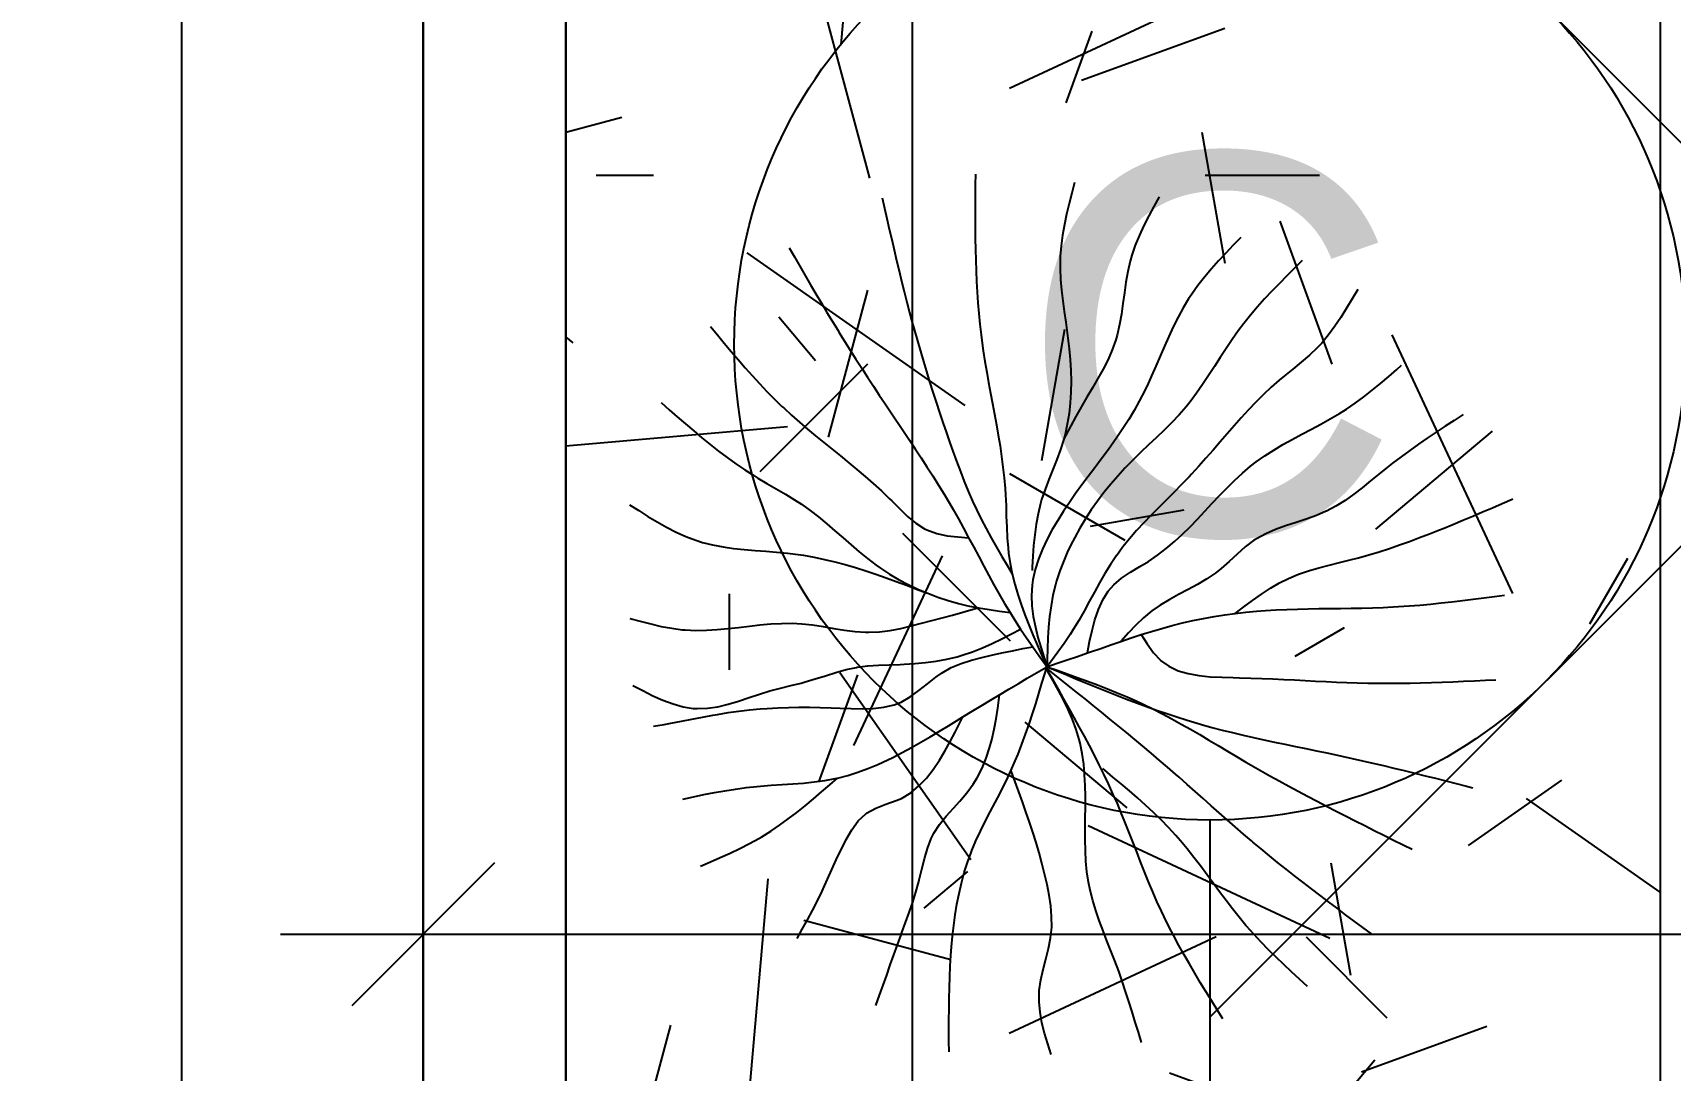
# Model space of a CAD drawing. Extents: x -120 to 178, y 5 to 129.
# Drawn here: x 9.309 to 11.03, y 80.581 to 81.671 of the extents above; entities that cross this region are included whole.
import ezdxf
from ezdxf.enums import TextEntityAlignment as Align

# ---------------------------------------------------------------- set-up
doc = ezdxf.new("R2010")
doc.units = 0
doc.header["$MEASUREMENT"] = 0
doc.linetypes.add('DASHDOT', pattern=[1, 0.5, -0.25, 0, -0.25])
doc.layers.get('0').update_dxf_attribs({"linetype": 'CONTINUOUS'})
doc.layers.get('DEFPOINTS').update_dxf_attribs({"linetype": 'CONTINUOUS'})
for name, color, linetype in [('cota', 1, 'CONTINUOUS'), ('muro', 6, 'CONTINUOUS'), ('piso', 4, 'CONTINUOUS'), ('vegetacao', 82, 'CONTINUOUS')]:
    doc.layers.add(name, color=color, linetype=linetype)
doc.styles.add('ROMANS', font='arial.ttf', dxfattribs={"height": 1.5})
doc.styles.get("Standard").update_dxf_attribs({"font": 'arial.ttf'})
doc.dimstyles.new('cotass', dxfattribs={"dimtxt": 0.15, "dimasz": 0.15, "dimexe": 0.15, "dimexo": 0, "dimgap": 0.05, "dimtad": 0, "dimzin": 4, "dimdsep": 46, "dimtxsty": 'Standard', "dimblk": 'OBLIQUE', "dimcen": 0, "dimdle": 0.15, "dimclrd": 256, "dimclrt": 4, "dimadec": 0, "dimazin": 1, "dimtfac": 1, "dimtix": 1, "dimtofl": 0, "dimtmove": 0, "dimatfit": 3, "dimldrblk": 'OPEN30', "dimfxl": 0, "dimtolj": 1, "dimtzin": 0, "dimlwd": -1, "dimarcsym": 0})

# ---------------------------------------------------------------- blocks, each defined once
blk = doc.blocks.new('_Oblique')
at = {"color": 0, "linetype": 'ByBlock', "lineweight": -2}
blk.add_line((-0.5, -0.5), (0.5, 0.5), dxfattribs=at)
blk = doc.blocks.new('*D25')
at = {"layer": 'cota', "transparency": 16777216}
for p, q in [((10.2335, 93.8937), (10.2335, 86.7747)), ((10.2335, 79.0637), (10.2335, 86.1827))]:
    blk.add_line(p, q, dxfattribs=at)
at = {"layer": 'cota', "color": 0, "lineweight": -2, "transparency": 16777216}
for p, q in [((9.8693, 93.7437), (10.3835, 93.7437)), ((9.8693, 79.2137), (10.3835, 79.2137))]:
    blk.add_line(p, q, dxfattribs=at)
at = {"layer": 'DEFPOINTS', "color": 0, "transparency": 16777216}
for p in [(9.8693, 93.7437), (9.8693, 79.2137), (10.2335, 79.2137)]:
    blk.add_point(p, dxfattribs=at)
at = {"layer": 'cota', "transparency": 16777216, "xscale": 0.15, "yscale": 0.15, "zscale": 0.15}
for p, rotation in [((10.2335, 93.7437), 90), ((10.2335, 79.2137), 270)]:
    blk.add_blockref('_Oblique', p, dxfattribs=dict(at, rotation=rotation))
at = {"layer": 'cota', "color": 4, "transparency": 16777216, "insert": (10.2335, 86.4787), "char_height": 0.15, "attachment_point": 5, "rotation": 90}
blk.add_mtext('\\A1;14.53', dxfattribs=at)
blk = doc.blocks.new('_Open30')
at = {"color": 0, "linetype": 'ByBlock', "lineweight": -2}
for p, q in [((-1, 0.268), (0, 0)), ((0, 0), (-1, -0.268)), ((0, 0), (-1, 0))]:
    blk.add_line(p, q, dxfattribs=at)
blk = doc.blocks.new('*D34')
at = {"layer": 'cota', "transparency": 16777216}
for p, q in [((9.4656, 121.3837), (9.4656, 100.5291)), ((9.4656, 79.0637), (9.4656, 99.9184))]:
    blk.add_line(p, q, dxfattribs=at)
at = {"layer": 'cota', "color": 0, "lineweight": -2, "transparency": 16777216}
for p, q in [((9.7193, 121.2337), (9.3156, 121.2337)), ((9.7193, 79.2137), (9.3156, 79.2137))]:
    blk.add_line(p, q, dxfattribs=at)
at = {"layer": 'DEFPOINTS', "color": 0, "transparency": 16777216}
for p in [(9.7193, 121.2337), (9.4656, 79.2137), (9.7193, 79.2137)]:
    blk.add_point(p, dxfattribs=at)
at = {"layer": 'cota', "transparency": 16777216, "xscale": 0.15, "yscale": 0.15, "zscale": 0.15}
for p, rotation in [((9.4656, 121.2337), 90), ((9.4656, 79.2137), 270)]:
    blk.add_blockref('_Oblique', p, dxfattribs=dict(at, rotation=rotation))
at = {"layer": 'cota', "color": 4, "transparency": 16777216, "insert": (9.4656, 100.2237), "char_height": 0.15, "attachment_point": 5, "rotation": 90}
blk.add_mtext('\\A1;42.02', dxfattribs=at)
blk = doc.blocks.new('*D36')
at = {"layer": 'cota', "transparency": 16777216}
for p, q in [((9.2071, 121.3837), (9.2071, 98.8703)), ((9.2071, 75.7737), (9.2071, 98.2871))]:
    blk.add_line(p, q, dxfattribs=at)
at = {"layer": 'cota', "color": 0, "lineweight": -2, "transparency": 16777216}
for p, q in [((9.7193, 121.2337), (9.0571, 121.2337)), ((9.7193, 75.9237), (9.0571, 75.9237))]:
    blk.add_line(p, q, dxfattribs=at)
at = {"layer": 'DEFPOINTS', "color": 0, "transparency": 16777216}
for p in [(9.7193, 121.2337), (9.2071, 75.9237), (9.7193, 75.9237)]:
    blk.add_point(p, dxfattribs=at)
at = {"layer": 'cota', "transparency": 16777216, "xscale": 0.15, "yscale": 0.15, "zscale": 0.15}
for p, rotation in [((9.2071, 121.2337), 90), ((9.2071, 75.9237), 270)]:
    blk.add_blockref('_Oblique', p, dxfattribs=dict(at, rotation=rotation))
at = {"layer": 'cota', "color": 4, "transparency": 16777216, "insert": (9.2071, 98.5787), "char_height": 0.15, "attachment_point": 5, "rotation": 90}
blk.add_mtext('\\A1;45.31', dxfattribs=at)
blk = doc.blocks.new('*D136')
at = {"layer": 'cota', "color": 0, "lineweight": -2, "transparency": 16777216}
for p, q in [((9.7193, 79.2137), (9.7193, 80.8734)), ((13.0894, 79.2137), (13.0894, 80.8734))]:
    blk.add_line(p, q, dxfattribs=at)
at = {"layer": 'cota', "transparency": 16777216}
for p, q in [((9.5693, 80.7234), (11.1596, 80.7234)), ((13.2394, 80.7234), (11.6491, 80.7234))]:
    blk.add_line(p, q, dxfattribs=at)
at = {"layer": 'DEFPOINTS', "color": 0, "transparency": 16777216}
for p in [(13.0894, 80.7234), (9.7193, 79.2137), (13.0894, 79.2137)]:
    blk.add_point(p, dxfattribs=at)
at = {"layer": 'cota', "transparency": 16777216, "xscale": 0.15, "yscale": 0.15, "zscale": 0.15, "rotation": 180}
blk.add_blockref('_Oblique', (9.7193, 80.7234), dxfattribs=at)
at = {"layer": 'cota', "transparency": 16777216, "xscale": 0.15, "yscale": 0.15, "zscale": 0.15}
blk.add_blockref('_Oblique', (13.0894, 80.7234), dxfattribs=at)
at = {"layer": 'cota', "color": 4, "transparency": 16777216, "insert": (11.4044, 80.7234), "char_height": 0.15, "attachment_point": 5}
blk.add_mtext('\\A1;3.37', dxfattribs=at)

msp = doc.modelspace()

# ---------------------------------------------------------------- hatches: boundary and pattern name
at = {"layer": 'vegetacao'}
h = msp.add_hatch(dxfattribs=at)
h.set_pattern_fill('ANGLE', color=256, scale=2, style=0)
h.set_pattern_definition([(0, (4.21934, 69.4), (0, 0.55), [0.4, -0.15]), (90, (4.21934, 69.4), (-0.55, 3e-17), [0.4, -0.15])])
edge = h.paths.add_edge_path()
edge.add_line((33.5894, 75.9237), (33.5894, 116.2837))
edge.add_line((33.5894, 116.2837), (9.8693, 116.2837))
edge.add_line((9.8693, 116.2837), (9.8693, 110.2837))
edge.add_line((9.8693, 110.2837), (27.5894, 110.2837))
edge.add_arc((27.5894, 107.2837), 3, 0, 90, ccw=False)
edge.add_line((30.5894, 107.2837), (30.5894, 75.9237))
edge.add_line((30.5894, 75.9237), (33.5894, 75.9237))
h = msp.add_hatch(dxfattribs=at)
h.set_pattern_fill('TRACOS2', color=256, scale=2, style=0)
h.set_pattern_definition([(0, (1.44, 0.96), (0.88, 1.52), [0.08, -1.34, 0.06, -0.58, 0.12, -1.42]), (5, (0.54, 1.68), (0.787509, 1.554551), [0.16, -1.34, 0.12, -0.58, 0.24, -1.42]), (10, (1.06, 1.78), (0.53784, 1.902295), [0.14, -0.34, 0.18, -1.06, 0.1, -1.32]), (15, (0.7, 1.96), (0.450046, 1.797737), [0.28, -0.34, 0.3, -1.06, 0.22, -1.32]), (20, (0.86, 1.14), (0.889806, 1.473175), [0.16, -1.1, 0.14, -0.82, 0.1, -0.64]), (25, (1.14, 0.86), (0.997231, 1.458057), [0.22, -1.1, 0.28, -0.82, 0.24, -0.64]), (30, (1.44, 1.02), (-0.146462, 1.69368), [0.1, -0.66, 0.08, -0.98, 0.06, -1.3]), (35, (0.54, 0.3), (0.148824, 1.9842), [0.22, -0.66, 0.16, -0.98, 0.12, -1.3]), (40, (0.88, 1.46), (0.225573, 1.442469), [0.08, -0.88, 0.06, -0.56, 0.16, -1.02]), (45, (0.88, 0.74), (-0.410122, 1.965757), [0.16, -0.88, 0.12, -0.56, 0.3, -1.02]), (50, (1.18, 0.74), (-0.534986, 1.571557), [0.04, -0.74, 0.1, -1.22, 0.12, -0.62]), (60, (1.24, 0.88), (-0.663154, 1.491384), [0.1, -0.82, 0.04, -0.96, 0.08, -0.74]), (65, (0.52, 0.88), (-0.486328, 2.080453), [0.22, -0.82, 0.08, -0.96, 0.16, -0.74]), (70, (1.02, 0.64), (-0.732615, 1.437246), [0.06, -0.38, 0.12, -0.64, 0.08, -0.88]), (75, (0.3, 0.46), (-1.55056, 1.554275), [0.12, -0.38, 0.24, -0.64, 0.16, -0.88]), (80, (1.12, 1.82), (-1.390436, 1.09813), [0.14, -0.88, 0.06, -1.04, 0.12, -0.98]), (85, (1.3, 0.38), (-1.660168, 0.988455), [0.28, -0.88, 0.12, -1.04, 0.24, -0.98]), (90, (1.24, 0.96), (-1.76, 0.74), [0.12, -0.62, 0.08, -1.22, 0.04, -1.24]), (95, (0.52, 1.68), (-1.88055, 1.30105), [0.24, -0.62, 0.08, -1.22, 0.08, -1.24]), (100, (0.92, 1.58), (-1.653143, 0.967635), [0.14, -0.78, 0.12, -0.64, 0.14, -1.46]), (105, (1.28, 1.94), (-1.731187, 0.819872), [0.28, -0.78, 0.24, -0.64, 0.28, -1.46]), (110, (0.78, 0.44), (-1.602936, 0.544608), [0.16, -0.52, 0.08, -1.06, 0.12, -1.16]), (115, (1.86, 0.44), (-1.644302, 0.40283), [0.3, -0.52, 0.16, -1.06, 0.24, -1.16]), (120, (0.24, 0.68), (-1.911, 0.189948), [0.1, -1.34, 0.12, -0.62, 0.14, -0.82]), (125, (0.42, 0.86), (-2.170974, 0.066875), [0.22, -1.34, 0.24, -0.62, 0.28, -0.82]), (130, (0.68, 0.24), (-1.860718, 0.475107), [0.06, -0.44, 0.08, -0.86, 0.16, -1.12]), (135, (0.86, 0.42), (-2.149605, 0.311127), [0.12, -0.44, 0.16, -0.86, 0.3, -1.12]), (140, (0.08, 1.84), (-1.470646, -0.228038), [0.12, -0.72, 0.14, -0.62, 0.08, -0.84]), (145, (0.88, 0.58), (-1.548418, -0.502793), [0.24, -0.72, 0.28, -0.62, 0.16, -0.84]), (150, (1.74, 0.12), (-1.3655, -0.805115), [0.08, -0.56, 0.16, -1.24, 0.14, -1.14]), (155, (1.56, 1.22), (-1.77954, -0.692849), [0.16, -0.56, 0.3, -1.24, 0.28, -1.14]), (160, (0.42, 1.24), (-1.586007, -1.082858), [0.12, -0.84, 0.1, -0.76, 0.08, -1.22]), (165, (0.24, 0.52), (-1.70605, -1.344246), [0.24, -0.84, 0.22, -0.76, 0.16, -1.22]), (170, (0.54, 0.76), (-1.437627, -1.127488), [0.18, -0.66, 0.12, -0.9, 0.16, -0.88]), (175, (1.44, 1.66), (-1.365265, -1.607125), [0.22, -0.66, 0.24, -0.9, 0.26, -0.88])])
h.paths.add_polyline_path([(11.0193, 79.2137), (9.8693, 79.2137), (9.8693, 93.7437), (11.0193, 93.7437)])

# ---------------------------------------------------------------- linework, layer by layer
msp.add_lwpolyline([(9.7193, 75.9237), (9.7193, 121.2337), (33.7393, 121.2337), (33.7393, 75.9237)], close=True)
at = {"layer": 'cota', "color": 6, "linetype": 'Continuous'}
msp.add_lwpolyline([(10.5462, 81.8435), (10.5462, 82.0506), (11.2533, 81.3435), (10.5462, 80.6364)], dxfattribs=at)
at = {"layer": 'cota', "color": 6, "linetype": 'DASHDOT'}
msp.add_lwpolyline([(10.5462, 80.8435), (10.5462, 74.6936)], dxfattribs=at)
at = {"layer": 'cota', "color": 6}
msp.add_circle((10.5462, 81.3435), 0.5, dxfattribs=at)
at = {"layer": 'muro'}
for p, q in [((9.7193, 93.7437), (9.7193, 79.2137)), ((9.8693, 93.7437), (9.8693, 79.2137))]:
    msp.add_line(p, q, dxfattribs=at)
at = {"layer": 'piso'}
msp.add_line((11.0193, 93.7437), (11.0193, 79.2137), dxfattribs=at)
msp.add_lwpolyline([(11.0193, 79.2137), (9.8693, 79.2137), (9.8693, 93.7437), (11.0193, 93.7437)], close=True, dxfattribs=at)
at = {"layer": 'vegetacao'}
for points in [[(10.2997, 81.5224), (10.2996, 81.5111), (10.2995, 81.4998), (10.2994, 81.4885), (10.2994, 81.4772), (10.2994, 81.4659), (10.2995, 81.4546), (10.2997, 81.4433), (10.3, 81.4321), (10.3004, 81.4208), (10.3008, 81.4096), (10.3015, 81.3983), (10.3023, 81.3871), (10.3032, 81.3759), (10.3043, 81.3648), (10.3056, 81.3536), (10.3064, 81.3477), (10.3079, 81.3366), (10.3097, 81.3255), (10.3116, 81.3144), (10.3136, 81.3033), (10.3156, 81.2922), (10.3177, 81.2812), (10.3198, 81.2701), (10.3218, 81.259), (10.3238, 81.2479), (10.3256, 81.2368), (10.3273, 81.2256), (10.3287, 81.2145), (10.33, 81.2033), (10.331, 81.1921), (10.3314, 81.1854), (10.3319, 81.1741), (10.3322, 81.1628), (10.3326, 81.1515), (10.3332, 81.1403), (10.3341, 81.1291), (10.3346, 81.1241), (10.3363, 81.1131), (10.3385, 81.1022), (10.3412, 81.0913), (10.3443, 81.0806), (10.3479, 81.0699), (10.3517, 81.0593), (10.3558, 81.0487), (10.3602, 81.0382), (10.3647, 81.0277), (10.3693, 81.0172), (10.374, 81.0067), (10.3749, 81.0047)], [(10.4039, 81.5135), (10.401, 81.5025), (10.3982, 81.4914), (10.3955, 81.4804), (10.3932, 81.4693), (10.3912, 81.4583), (10.3898, 81.4472), (10.3889, 81.4361), (10.3888, 81.4338), (10.3887, 81.4227), (10.3892, 81.4116), (10.3902, 81.4004), (10.3915, 81.3893), (10.393, 81.3781), (10.3946, 81.3668), (10.3962, 81.3556), (10.3977, 81.3443), (10.3983, 81.3388), (10.3993, 81.3275), (10.4, 81.3161), (10.4003, 81.3047), (10.4001, 81.2933), (10.3994, 81.282), (10.3982, 81.2708), (10.3963, 81.2597), (10.3939, 81.2488), (10.3925, 81.2438), (10.3891, 81.2331), (10.3852, 81.2225), (10.381, 81.212), (10.3768, 81.2015), (10.3729, 81.191), (10.3693, 81.1803), (10.3682, 81.1763), (10.3655, 81.1654), (10.3635, 81.1544), (10.3621, 81.1433), (10.3609, 81.132), (10.3601, 81.1207), (10.3594, 81.1094), (10.3592, 81.1058)], [(10.2017, 81.4976), (10.2042, 81.4866), (10.2067, 81.4756), (10.2092, 81.4646), (10.2117, 81.4537), (10.2143, 81.4427), (10.2169, 81.4317), (10.2195, 81.4208), (10.2222, 81.4099), (10.2249, 81.3989), (10.2277, 81.388), (10.2305, 81.3771), (10.2327, 81.3689), (10.2357, 81.3581), (10.2387, 81.3473), (10.2419, 81.3364), (10.245, 81.3256), (10.2483, 81.3149), (10.2516, 81.3041), (10.255, 81.2934), (10.2585, 81.2827), (10.262, 81.272), (10.2655, 81.2613), (10.2692, 81.2506), (10.273, 81.24), (10.2761, 81.2312), (10.2799, 81.2206), (10.2839, 81.21), (10.2879, 81.1995), (10.2922, 81.1891), (10.2967, 81.1788), (10.3008, 81.17), (10.3058, 81.1599), (10.3109, 81.1499), (10.3164, 81.14), (10.3219, 81.1302), (10.3276, 81.1205), (10.3334, 81.1108), (10.3385, 81.1022)], [(10.4928, 81.4985), (10.4873, 81.4885), (10.4819, 81.4785), (10.4768, 81.4684), (10.4721, 81.4581), (10.4678, 81.4478), (10.4642, 81.4372), (10.4624, 81.431), (10.4599, 81.42), (10.4579, 81.4089), (10.4564, 81.3977), (10.4548, 81.3865), (10.4533, 81.3752), (10.4513, 81.3642), (10.4488, 81.3533), (10.4473, 81.3482), (10.4436, 81.3377), (10.4391, 81.3275), (10.434, 81.3174), (10.4285, 81.3075), (10.4227, 81.2977), (10.4169, 81.288), (10.4111, 81.2782), (10.4108, 81.2776), (10.4052, 81.2677), (10.3999, 81.2578), (10.3946, 81.2479), (10.3925, 81.2438)], [(10.1038, 81.4451), (10.1094, 81.4354), (10.115, 81.4256), (10.1207, 81.4159), (10.1264, 81.4062), (10.132, 81.3965), (10.1378, 81.3868), (10.1436, 81.3771), (10.1494, 81.3675), (10.1553, 81.3579), (10.1562, 81.3564), (10.1621, 81.3469), (10.1681, 81.3374), (10.1741, 81.3279), (10.1802, 81.3184), (10.1864, 81.309), (10.1925, 81.2996), (10.1987, 81.2902), (10.205, 81.2808), (10.2112, 81.2714), (10.2175, 81.262), (10.2177, 81.2616), (10.224, 81.2523), (10.2303, 81.2429), (10.2365, 81.2335), (10.2427, 81.2241), (10.2488, 81.2147), (10.2549, 81.2052), (10.2608, 81.1956), (10.2667, 81.186), (10.2725, 81.1764), (10.2763, 81.1699), (10.2818, 81.1601), (10.2873, 81.1502), (10.2926, 81.1403), (10.2979, 81.1304), (10.3032, 81.1204), (10.3085, 81.1105), (10.3138, 81.1005), (10.3192, 81.0907), (10.3247, 81.0808), (10.3303, 81.0711), (10.3361, 81.0615), (10.341, 81.0537), (10.3471, 81.0442), (10.3534, 81.0349), (10.3599, 81.0257), (10.3664, 81.0165), (10.373, 81.0073), (10.3749, 81.0047)], [(10.5787, 81.4559), (10.5708, 81.4477), (10.5629, 81.4395), (10.5552, 81.4312), (10.5477, 81.4227), (10.5405, 81.4141), (10.5336, 81.4053), (10.5271, 81.3963), (10.5238, 81.3913), (10.518, 81.3818), (10.5127, 81.372), (10.5076, 81.362), (10.5029, 81.3518), (10.4983, 81.3415), (10.4938, 81.3311), (10.4893, 81.3207), (10.4848, 81.3103), (10.4801, 81.3), (10.4751, 81.2898), (10.472, 81.2839), (10.4666, 81.274), (10.4608, 81.2644), (10.4546, 81.2549), (10.4483, 81.2456), (10.4419, 81.2364), (10.4385, 81.2317), (10.4318, 81.2227), (10.4251, 81.2137), (10.4184, 81.2047), (10.4117, 81.1957), (10.405, 81.1866), (10.3986, 81.1774), (10.3923, 81.1681), (10.3862, 81.1585), (10.3805, 81.1488), (10.3751, 81.1387), (10.3702, 81.1283), (10.3659, 81.1177), (10.3625, 81.1069), (10.3601, 81.0961), (10.3593, 81.0905), (10.3587, 81.0795), (10.3591, 81.0685), (10.3605, 81.0574), (10.3627, 81.0464), (10.3654, 81.0353), (10.3687, 81.0241), (10.3722, 81.013), (10.3749, 81.0047)], [(10.6432, 81.4315), (10.6351, 81.4236), (10.6272, 81.4156), (10.6192, 81.4076), (10.6114, 81.3995), (10.6037, 81.3912), (10.5962, 81.3828), (10.5889, 81.3743), (10.5818, 81.3655), (10.576, 81.3578), (10.5695, 81.3486), (10.5632, 81.3392), (10.557, 81.3298), (10.5509, 81.3203), (10.5448, 81.3108), (10.5385, 81.3014), (10.5321, 81.2922), (10.5254, 81.2832), (10.5211, 81.2779), (10.5137, 81.2695), (10.5061, 81.2613), (10.4981, 81.2534), (10.49, 81.2455), (10.4818, 81.2378), (10.4736, 81.23), (10.4655, 81.2221), (10.4576, 81.2141), (10.4569, 81.2134), (10.4493, 81.2051), (10.4419, 81.1965), (10.4348, 81.1877), (10.428, 81.1787), (10.4215, 81.1695), (10.4153, 81.16), (10.4095, 81.1503), (10.4041, 81.1405), (10.402, 81.1366), (10.397, 81.1264), (10.3925, 81.1161), (10.3884, 81.1055), (10.385, 81.0948), (10.3838, 81.0906), (10.3812, 81.0797), (10.3793, 81.0686), (10.3777, 81.0575), (10.3767, 81.0463), (10.3759, 81.035), (10.3754, 81.0237), (10.3751, 81.0123), (10.3749, 81.0047)], [(10.7015, 81.4011), (10.6958, 81.3912), (10.6899, 81.3814), (10.6839, 81.3718), (10.6776, 81.3625), (10.6709, 81.3535), (10.6637, 81.3449), (10.6588, 81.3397), (10.6507, 81.332), (10.6421, 81.3246), (10.6334, 81.3175), (10.6246, 81.3104), (10.6191, 81.3058), (10.6106, 81.2984), (10.6024, 81.2907), (10.5945, 81.2827), (10.5868, 81.2746), (10.5792, 81.2663), (10.5717, 81.2579), (10.5643, 81.2494), (10.5569, 81.2409), (10.5495, 81.2324), (10.542, 81.2239), (10.5345, 81.2154), (10.5269, 81.2071), (10.5244, 81.2044), (10.5165, 81.1962), (10.5086, 81.1882), (10.5005, 81.1802), (10.4925, 81.1721), (10.4846, 81.1641), (10.4768, 81.156), (10.4692, 81.1477), (10.4618, 81.1392), (10.4548, 81.1305), (10.4482, 81.1216), (10.4481, 81.1214), (10.4418, 81.1121), (10.4359, 81.1026), (10.4303, 81.0928), (10.4248, 81.083), (10.4194, 81.0731), (10.4139, 81.0632), (10.4084, 81.0534), (10.4025, 81.0437), (10.3993, 81.0385), (10.393, 81.0292), (10.3864, 81.02), (10.3796, 81.011), (10.3749, 81.0047)], [(10.0213, 81.3621), (10.0285, 81.3534), (10.0358, 81.3447), (10.0431, 81.336), (10.0504, 81.3274), (10.0578, 81.3189), (10.0653, 81.3105), (10.0729, 81.3022), (10.0806, 81.294), (10.0884, 81.286), (10.0964, 81.2782), (10.0982, 81.2766), (10.1064, 81.269), (10.1147, 81.2617), (10.1232, 81.2544), (10.1317, 81.2473), (10.1404, 81.2403), (10.1491, 81.2332), (10.1578, 81.2262), (10.1665, 81.2191), (10.1752, 81.2119), (10.1838, 81.2046), (10.1924, 81.1971), (10.2009, 81.1894), (10.2092, 81.1814), (10.2119, 81.1789), (10.2201, 81.1707), (10.2284, 81.1627), (10.237, 81.1555), (10.2463, 81.1496), (10.2487, 81.1484), (10.259, 81.1446), (10.27, 81.1424), (10.2814, 81.1411), (10.2926, 81.1403)], [(10.4175, 81.0191), (10.4198, 81.031), (10.4223, 81.0428), (10.4253, 81.0541), (10.429, 81.0649), (10.4336, 81.075), (10.4393, 81.0841), (10.4451, 81.0908), (10.4534, 81.0978), (10.4628, 81.104), (10.4726, 81.1099), (10.4817, 81.1154), (10.4912, 81.1218), (10.5003, 81.1288), (10.5089, 81.1361), (10.5172, 81.1438), (10.5253, 81.1518), (10.5332, 81.1599), (10.5409, 81.1681), (10.5486, 81.1764), (10.5564, 81.1846), (10.5642, 81.1927), (10.5722, 81.2005), (10.5804, 81.2081), (10.5889, 81.2153), (10.5948, 81.2199), (10.6039, 81.2264), (10.6133, 81.2324), (10.623, 81.2381), (10.6328, 81.2436), (10.6428, 81.249), (10.6528, 81.2543), (10.6628, 81.2596), (10.6727, 81.2651), (10.6824, 81.2709), (10.6897, 81.2754), (10.6989, 81.2817), (10.708, 81.2884), (10.7169, 81.2953), (10.7256, 81.3025), (10.7342, 81.3098), (10.7427, 81.3172), (10.7477, 81.3216)], [(9.9694, 81.2823), (9.9779, 81.2748), (9.9864, 81.2674), (9.995, 81.2599), (10.0036, 81.2526), (10.0122, 81.2454), (10.021, 81.2383), (10.0298, 81.2313), (10.0388, 81.2245), (10.048, 81.218), (10.0572, 81.2116), (10.0667, 81.2055), (10.0709, 81.2029), (10.0805, 81.1972), (10.0903, 81.1916), (10.1001, 81.186), (10.1097, 81.1802), (10.1169, 81.1755), (10.126, 81.169), (10.1349, 81.1621), (10.1436, 81.155), (10.1521, 81.1476), (10.1606, 81.1402), (10.1691, 81.1328), (10.1777, 81.1254), (10.1864, 81.1183), (10.1954, 81.1115), (10.1999, 81.1084), (10.2093, 81.1021), (10.219, 81.0964), (10.229, 81.0911), (10.2393, 81.0862), (10.2497, 81.0818), (10.2603, 81.0778), (10.2711, 81.0743), (10.282, 81.0712), (10.2919, 81.0688), (10.303, 81.0666), (10.3141, 81.0647), (10.3252, 81.063), (10.3361, 81.0615)], [(10.8123, 81.2697), (10.8028, 81.2635), (10.7934, 81.2574), (10.784, 81.2512), (10.7747, 81.2449), (10.7654, 81.2385), (10.7563, 81.232), (10.7472, 81.2254), (10.7381, 81.2185), (10.7327, 81.2143), (10.7239, 81.2071), (10.7151, 81.1999), (10.7063, 81.1928), (10.6974, 81.1859), (10.6882, 81.1794), (10.6787, 81.1735), (10.6688, 81.1682), (10.6685, 81.1681), (10.6582, 81.1636), (10.6475, 81.1598), (10.6367, 81.1562), (10.6258, 81.1526), (10.6152, 81.1488), (10.6049, 81.1444), (10.5951, 81.1391), (10.592, 81.1372), (10.5831, 81.1305), (10.5747, 81.1231), (10.5663, 81.1154), (10.5579, 81.1079), (10.5523, 81.1034), (10.543, 81.0969), (10.5333, 81.0912), (10.5233, 81.0858), (10.5133, 81.0805), (10.5034, 81.0751), (10.4938, 81.0694), (10.485, 81.0633), (10.4764, 81.0562), (10.4683, 81.0484), (10.4606, 81.0401), (10.453, 81.0316), (10.4527, 81.0313)], [(9.9361, 81.1749), (9.9458, 81.1688), (9.9555, 81.1627), (9.9653, 81.1568), (9.9752, 81.1513), (9.9852, 81.1462), (9.9954, 81.1416), (10.0058, 81.1376), (10.0129, 81.1353), (10.0235, 81.1326), (10.0345, 81.1305), (10.0456, 81.129), (10.0568, 81.1278), (10.0681, 81.1269), (10.0795, 81.126), (10.0908, 81.1251), (10.1022, 81.1241), (10.1079, 81.1234), (10.1191, 81.1218), (10.1301, 81.1198), (10.1412, 81.1175), (10.1521, 81.1149), (10.1629, 81.112), (10.1737, 81.1088), (10.1845, 81.1054), (10.1952, 81.1019), (10.2059, 81.0981), (10.2165, 81.0943), (10.2272, 81.0904), (10.2378, 81.0863), (10.2483, 81.0823), (10.2497, 81.0818)], [(10.5729, 81.0606), (10.5819, 81.0676), (10.5911, 81.0744), (10.6003, 81.0809), (10.6097, 81.0871), (10.6194, 81.0927), (10.6289, 81.0975), (10.6392, 81.1018), (10.6498, 81.1054), (10.6606, 81.1086), (10.6715, 81.1115), (10.6825, 81.1142), (10.6936, 81.1169), (10.7024, 81.1192), (10.7133, 81.1222), (10.7241, 81.1255), (10.7348, 81.1289), (10.7455, 81.1326), (10.7561, 81.1364), (10.7666, 81.1404), (10.7771, 81.1444), (10.7875, 81.1486), (10.7912, 81.1501), (10.8016, 81.1543), (10.812, 81.1586), (10.8224, 81.163), (10.8327, 81.1674), (10.8431, 81.1718), (10.8535, 81.1762), (10.8638, 81.1806), (10.8646, 81.181)], [(9.9365, 81.0554), (9.9475, 81.0525), (9.9585, 81.0496), (9.9694, 81.0471), (9.9805, 81.0451), (9.9916, 81.0436), (9.9947, 81.0433), (10.0059, 81.0429), (10.017, 81.043), (10.0283, 81.0437), (10.0395, 81.0448), (10.0508, 81.046), (10.0621, 81.0473), (10.0733, 81.0486), (10.0846, 81.0496), (10.0959, 81.0502), (10.1071, 81.0503), (10.1173, 81.0499), (10.1285, 81.0486), (10.1397, 81.0469), (10.1509, 81.045), (10.162, 81.0431), (10.1732, 81.0417), (10.1843, 81.0409), (10.1878, 81.0409), (10.1989, 81.0415), (10.2101, 81.0429), (10.2212, 81.045), (10.2323, 81.0475), (10.2429, 81.0503), (10.2539, 81.0532), (10.2648, 81.0561), (10.2756, 81.059), (10.2865, 81.062), (10.2973, 81.065), (10.303, 81.0666)], [(10.3749, 81.0047), (10.3856, 81.0083), (10.3962, 81.0118), (10.4069, 81.0154), (10.4175, 81.0191), (10.4208, 81.0202), (10.4314, 81.0239), (10.442, 81.0276), (10.4527, 81.0313), (10.4634, 81.0349), (10.4741, 81.0385), (10.4848, 81.0418), (10.4956, 81.045), (10.5064, 81.048), (10.5065, 81.048), (10.5174, 81.0508), (10.5284, 81.0532), (10.5395, 81.0554), (10.5505, 81.0574), (10.5617, 81.0592), (10.5729, 81.0606), (10.5841, 81.0619), (10.5953, 81.063), (10.6045, 81.0637), (10.6158, 81.0644), (10.627, 81.0649), (10.6383, 81.0652), (10.6495, 81.0655), (10.6608, 81.0657), (10.672, 81.0658), (10.6833, 81.0659), (10.6946, 81.0661), (10.7058, 81.0662), (10.717, 81.0665), (10.7283, 81.0669), (10.7332, 81.0672), (10.7444, 81.0678), (10.7557, 81.0686), (10.7669, 81.0695), (10.7781, 81.0705), (10.7893, 81.0717), (10.8004, 81.0729), (10.8117, 81.0742), (10.8228, 81.0756), (10.834, 81.077), (10.8452, 81.0784), (10.8558, 81.0798)], [(9.9398, 80.9849), (9.9503, 80.9795), (9.9608, 80.9742), (9.9713, 80.9695), (9.9819, 80.9656), (9.9925, 80.9626), (10.0032, 80.9609), (10.0072, 80.9606), (10.0181, 80.961), (10.029, 80.9626), (10.0399, 80.9653), (10.0508, 80.9686), (10.0618, 80.9722), (10.0729, 80.9759), (10.0838, 80.9793), (10.0948, 80.9822), (10.1057, 80.9848), (10.1166, 80.9875), (10.1206, 80.9886), (10.1314, 80.9918), (10.1421, 80.9952), (10.1529, 80.9985), (10.1638, 81.0016), (10.1747, 81.0039), (10.1756, 81.0041), (10.1868, 81.0055), (10.198, 81.0063), (10.2092, 81.0068), (10.2206, 81.0071), (10.2247, 81.0073), (10.236, 81.008), (10.2473, 81.009), (10.2585, 81.0105), (10.2696, 81.0125), (10.2805, 81.0151), (10.2859, 81.0167), (10.2965, 81.0203), (10.307, 81.0244), (10.3172, 81.029), (10.3274, 81.034), (10.3375, 81.0391), (10.3471, 81.0442)], [(10.4741, 81.0385), (10.4802, 81.0286), (10.4868, 81.0193), (10.4942, 81.0114), (10.4943, 81.0112), (10.503, 81.0051), (10.5128, 81.0005), (10.5233, 80.9974), (10.5347, 80.9954), (10.5465, 80.9942), (10.5586, 80.9936), (10.5708, 80.9933), (10.5772, 80.9931), (10.5891, 80.9928), (10.6008, 80.9924), (10.6124, 80.9919), (10.6238, 80.9913), (10.635, 80.9907), (10.6462, 80.9901), (10.6572, 80.9896), (10.6683, 80.989), (10.6792, 80.9885), (10.6901, 80.988), (10.7011, 80.9877), (10.712, 80.9874), (10.7231, 80.9873), (10.7342, 80.9872), (10.7453, 80.9873), (10.7565, 80.9875), (10.7677, 80.9877), (10.779, 80.9881), (10.7903, 80.9884), (10.8016, 80.9889), (10.8129, 80.9893), (10.8243, 80.9899), (10.8357, 80.9904), (10.8468, 80.9909)], [(9.9613, 80.9421), (9.9725, 80.944), (9.9797, 80.9452), (9.9908, 80.9473), (10.0018, 80.9495), (10.0129, 80.9517), (10.0239, 80.9537), (10.0287, 80.9546), (10.0399, 80.9564), (10.051, 80.9579), (10.0623, 80.9593), (10.0734, 80.9603), (10.0808, 80.9609), (10.092, 80.9615), (10.1031, 80.9619), (10.1142, 80.9621), (10.1254, 80.962), (10.1367, 80.9618), (10.1481, 80.9615), (10.1574, 80.9611), (10.1691, 80.9606), (10.1808, 80.9604), (10.1923, 80.9607), (10.2035, 80.962), (10.2142, 80.9645), (10.2217, 80.9675), (10.2313, 80.9729), (10.2403, 80.9796), (10.2492, 80.9868), (10.2582, 80.9938), (10.2646, 80.9982), (10.2744, 81.0037), (10.2848, 81.008), (10.2956, 81.0115), (10.3066, 81.0145), (10.3166, 81.0168), (10.3276, 81.0192), (10.3387, 81.0215), (10.3497, 81.0237), (10.3599, 81.0257)], [(9.9922, 80.8656), (10.0033, 80.8679), (10.0143, 80.8702), (10.0254, 80.8724), (10.0364, 80.8743), (10.0476, 80.8761), (10.0587, 80.8776), (10.0627, 80.8781), (10.0739, 80.8791), (10.0852, 80.88), (10.0965, 80.8807), (10.1077, 80.8815), (10.119, 80.8823), (10.1302, 80.8835), (10.1413, 80.885), (10.1523, 80.8871), (10.1546, 80.8876), (10.1655, 80.8903), (10.1762, 80.8937), (10.1868, 80.8976), (10.1973, 80.9019), (10.2075, 80.9067), (10.2128, 80.9092), (10.2228, 80.9144), (10.2327, 80.9198), (10.2424, 80.9254), (10.2522, 80.9311), (10.2618, 80.9369), (10.2714, 80.9427), (10.277, 80.9462), (10.2866, 80.952), (10.2962, 80.9579), (10.3059, 80.9637), (10.3155, 80.9695), (10.3252, 80.9752), (10.3349, 80.981), (10.3445, 80.9868), (10.3542, 80.9925), (10.3639, 80.9982), (10.3736, 81.004), (10.3749, 81.0047)], [(10.272, 80.5999), (10.2719, 80.6111), (10.2719, 80.6223), (10.2719, 80.6336), (10.272, 80.6448), (10.2721, 80.6561), (10.2724, 80.6673), (10.2728, 80.6786), (10.2733, 80.6899), (10.274, 80.7011), (10.2747, 80.7102), (10.2757, 80.7215), (10.277, 80.7328), (10.2785, 80.744), (10.2803, 80.7552), (10.2825, 80.7663), (10.285, 80.7773), (10.2879, 80.7882), (10.2913, 80.7989), (10.2951, 80.8095), (10.2958, 80.8114), (10.3002, 80.8217), (10.3049, 80.8319), (10.31, 80.842), (10.3152, 80.852), (10.3205, 80.8619), (10.3257, 80.8719), (10.3308, 80.882), (10.3323, 80.8851), (10.3371, 80.8953), (10.3416, 80.9056), (10.3445, 80.9127), (10.3486, 80.9232), (10.3525, 80.9337), (10.3562, 80.9443), (10.3597, 80.955), (10.3631, 80.9658), (10.3665, 80.9765), (10.3697, 80.9873), (10.3729, 80.9981), (10.3749, 81.0047)], [(10.4742, 80.6097), (10.471, 80.6205), (10.4677, 80.6312), (10.4645, 80.642), (10.4611, 80.6527), (10.4576, 80.6634), (10.454, 80.6741), (10.4503, 80.6847), (10.4463, 80.6954), (10.4463, 80.6954), (10.4422, 80.706), (10.438, 80.7166), (10.4339, 80.7271), (10.4299, 80.7378), (10.4262, 80.7484), (10.423, 80.7591), (10.4202, 80.7699), (10.4185, 80.7781), (10.4169, 80.7891), (10.4158, 80.8002), (10.4153, 80.8115), (10.415, 80.8228), (10.4151, 80.8341), (10.4152, 80.8455), (10.4153, 80.8569), (10.4153, 80.8683), (10.4151, 80.8797), (10.4145, 80.891), (10.4135, 80.9022), (10.412, 80.9133), (10.4098, 80.9242), (10.4088, 80.9282), (10.4056, 80.9388), (10.4018, 80.9493), (10.3973, 80.9596), (10.3924, 80.9698), (10.3872, 80.9798), (10.3816, 80.9898), (10.376, 80.9998), (10.3736, 81.004)], [(10.5599, 80.6345), (10.5539, 80.6441), (10.548, 80.6537), (10.542, 80.6633), (10.5361, 80.6729), (10.5303, 80.6825), (10.5246, 80.6922), (10.519, 80.702), (10.5135, 80.7118), (10.5082, 80.7217), (10.503, 80.7317), (10.498, 80.7418), (10.4952, 80.7477), (10.4905, 80.7579), (10.4861, 80.7682), (10.4818, 80.7786), (10.4775, 80.7891), (10.4734, 80.7995), (10.4693, 80.81), (10.4652, 80.8205), (10.4611, 80.831), (10.4569, 80.8415), (10.4527, 80.8519), (10.4489, 80.8609), (10.4443, 80.8712), (10.4397, 80.8814), (10.4348, 80.8916), (10.4298, 80.9017), (10.4248, 80.9117), (10.4196, 80.9217), (10.4143, 80.9317), (10.4089, 80.9416), (10.4035, 80.9514), (10.398, 80.9613), (10.3924, 80.9711), (10.3869, 80.9809), (10.3813, 80.9907), (10.3756, 81.0005), (10.3736, 81.004)], [(10.7159, 80.7239), (10.7069, 80.7306), (10.6978, 80.7373), (10.6888, 80.744), (10.6798, 80.7508), (10.6708, 80.7576), (10.6618, 80.7644), (10.6528, 80.7712), (10.644, 80.7781), (10.6351, 80.785), (10.6262, 80.7919), (10.6174, 80.799), (10.6087, 80.806), (10.6, 80.8132), (10.5913, 80.8204), (10.5899, 80.8215), (10.5814, 80.8288), (10.5729, 80.8362), (10.5644, 80.8436), (10.556, 80.8511), (10.5476, 80.8585), (10.5392, 80.866), (10.5308, 80.8735), (10.5223, 80.881), (10.5139, 80.8884), (10.5101, 80.8918), (10.5016, 80.8991), (10.493, 80.9065), (10.4844, 80.9138), (10.4758, 80.921), (10.4672, 80.9282), (10.4585, 80.9354), (10.4498, 80.9426), (10.4411, 80.9497), (10.4324, 80.9568), (10.4236, 80.9639), (10.4149, 80.9709), (10.4061, 80.978), (10.3973, 80.985), (10.3885, 80.9921), (10.3797, 80.9991), (10.3736, 81.004)], [(10.3749, 81.0047), (10.3855, 81.001), (10.3962, 80.9972), (10.4068, 80.9934), (10.4174, 80.9895), (10.4279, 80.9856), (10.4384, 80.9815), (10.4488, 80.9773), (10.4592, 80.9729), (10.4694, 80.9683), (10.4761, 80.9652), (10.4862, 80.9603), (10.4962, 80.9552), (10.5061, 80.9499), (10.516, 80.9444), (10.5257, 80.9389), (10.5355, 80.9333), (10.5452, 80.9275), (10.5549, 80.9218), (10.5646, 80.916), (10.5743, 80.9102), (10.584, 80.9045), (10.5897, 80.9012), (10.5995, 80.8956), (10.6093, 80.8901), (10.6191, 80.8846), (10.629, 80.8792), (10.6389, 80.8738), (10.6488, 80.8685), (10.6588, 80.8633), (10.6688, 80.8581), (10.6788, 80.8529), (10.6888, 80.8478), (10.6988, 80.8427), (10.7089, 80.8376), (10.719, 80.8326), (10.7291, 80.8275), (10.7391, 80.8225), (10.7492, 80.8175), (10.7586, 80.8129)], [(10.3749, 81.0047), (10.3853, 81.0004), (10.3957, 80.996), (10.4061, 80.9917), (10.4166, 80.9874), (10.427, 80.9831), (10.4375, 80.9789), (10.448, 80.9748), (10.4585, 80.9707), (10.469, 80.9667), (10.4796, 80.9628), (10.4902, 80.9591), (10.5008, 80.9554), (10.5115, 80.9519), (10.5222, 80.9485), (10.5329, 80.9453), (10.5375, 80.944), (10.5483, 80.9409), (10.5591, 80.9381), (10.5701, 80.9354), (10.581, 80.9328), (10.592, 80.9302), (10.603, 80.9278), (10.614, 80.9255), (10.625, 80.9231), (10.636, 80.9209), (10.6471, 80.9186), (10.6581, 80.9163), (10.6692, 80.914), (10.6802, 80.9117), (10.6847, 80.9107), (10.6957, 80.9083), (10.7067, 80.9058), (10.7176, 80.9033), (10.7286, 80.9007), (10.7396, 80.8981), (10.7505, 80.8955), (10.7614, 80.8928), (10.7724, 80.8901), (10.7833, 80.8874), (10.7942, 80.8847), (10.8051, 80.8819), (10.816, 80.8791), (10.8227, 80.8775)], [(10.1952, 80.6487), (10.1989, 80.6593), (10.2027, 80.6699), (10.2065, 80.6805), (10.2102, 80.6912), (10.214, 80.7018), (10.2178, 80.7123), (10.2216, 80.7229), (10.2225, 80.7254), (10.2264, 80.7359), (10.2302, 80.7465), (10.2338, 80.7571), (10.2372, 80.7678), (10.2403, 80.7788), (10.2407, 80.7806), (10.2434, 80.7917), (10.2461, 80.8028), (10.2492, 80.8137), (10.2531, 80.8241), (10.2559, 80.8297), (10.262, 80.8389), (10.2691, 80.8477), (10.2767, 80.8561), (10.2834, 80.8635), (10.2907, 80.8721), (10.2974, 80.8812), (10.3017, 80.888), (10.3068, 80.898), (10.3111, 80.9085), (10.3146, 80.9193), (10.3169, 80.9279), (10.3193, 80.939), (10.3214, 80.95), (10.3232, 80.9611), (10.3248, 80.9723), (10.3252, 80.9752)], [(10.1122, 80.7189), (10.1177, 80.7288), (10.1231, 80.7387), (10.1284, 80.7486), (10.1336, 80.7586), (10.1385, 80.7687), (10.1397, 80.7711), (10.1443, 80.7812), (10.1488, 80.7914), (10.1534, 80.8016), (10.1582, 80.8118), (10.1634, 80.8221), (10.164, 80.8232), (10.1698, 80.8333), (10.1764, 80.8426), (10.1844, 80.8502), (10.1854, 80.8509), (10.195, 80.8561), (10.2057, 80.8601), (10.2165, 80.8639), (10.2221, 80.8663), (10.2317, 80.8721), (10.2404, 80.8793), (10.2482, 80.8876), (10.2553, 80.8967), (10.2618, 80.9063), (10.2618, 80.9063), (10.2677, 80.916), (10.2733, 80.9259), (10.2785, 80.9358), (10.2835, 80.9458), (10.2866, 80.952)], [(10.3793, 80.5972), (10.3757, 80.6083), (10.3725, 80.6194), (10.3697, 80.6305), (10.3676, 80.6415), (10.3666, 80.6526), (10.3667, 80.6636), (10.3668, 80.6645), (10.3684, 80.6755), (10.3709, 80.6865), (10.3738, 80.6974), (10.3767, 80.7084), (10.3788, 80.7195), (10.3788, 80.7197), (10.3799, 80.7309), (10.3798, 80.7421), (10.379, 80.7534), (10.3773, 80.7646), (10.3751, 80.7759), (10.3725, 80.787), (10.3725, 80.7871), (10.3696, 80.7982), (10.3666, 80.8091), (10.3634, 80.8199), (10.36, 80.8307), (10.3565, 80.8413), (10.3528, 80.852), (10.3491, 80.8625), (10.3453, 80.8731), (10.3414, 80.8836), (10.3375, 80.8941), (10.3371, 80.8953)], [(10.6487, 80.6685), (10.6404, 80.6761), (10.6321, 80.6838), (10.6239, 80.6915), (10.6157, 80.6993), (10.6077, 80.7072), (10.5999, 80.7153), (10.5922, 80.7235), (10.5847, 80.7319), (10.5841, 80.7327), (10.5769, 80.7413), (10.5699, 80.7501), (10.5631, 80.7591), (10.5563, 80.7681), (10.5496, 80.7772), (10.5429, 80.7863), (10.5362, 80.7953), (10.5294, 80.8043), (10.5224, 80.8131), (10.5152, 80.8217), (10.5103, 80.8274), (10.5027, 80.8357), (10.4948, 80.8437), (10.4868, 80.8515), (10.4785, 80.8592), (10.4702, 80.8667), (10.4616, 80.8741), (10.453, 80.8814), (10.4443, 80.8886), (10.4356, 80.8959), (10.4335, 80.8976)], [(10.0108, 80.7952), (10.0212, 80.7996), (10.0316, 80.8042), (10.0419, 80.8088), (10.0521, 80.8136), (10.0621, 80.8187), (10.0719, 80.8241), (10.0751, 80.826), (10.0846, 80.8319), (10.0939, 80.8382), (10.103, 80.8447), (10.112, 80.8516), (10.1208, 80.8586), (10.1295, 80.8658), (10.1381, 80.8732), (10.1466, 80.8806), (10.1546, 80.8876)]]:
    msp.add_lwpolyline(points, dxfattribs=at)

# ---------------------------------------------------------------- texts
at = {"layer": 'cota', "color": 6, "style": 'ROMANS'}
msp.add_text('C', height=0.4, dxfattribs=at).set_placement((10.5462, 81.3435), align=Align.MIDDLE_CENTER)

# ---------------------------------------------------------------- dimensions: what is measured, and where the dimension line sits
at = {"layer": 'cota'}
for base, p2, picture, middle in [((9.2071, 75.9237), (9.7193, 75.9237), '*D36', (9.2071, 98.5787)), ((9.4656, 79.2137), (9.7193, 79.2137), '*D34', (9.4656, 100.2237))]:
    dim = msp.add_linear_dim(base=base, p1=(9.7193, 121.2337), p2=p2, angle=90, dimstyle='cotass', dxfattribs=at)
    dim.commit()
    dim.dimension.update_dxf_attribs({"geometry": picture, "text_midpoint": middle})
dim = msp.add_linear_dim(base=(10.2335, 79.2137), p1=(9.8693, 93.7437), p2=(9.8693, 79.2137), angle=90, dimstyle='cotass', override={"dimtmove": 1}, dxfattribs=at)
dim.commit()
dim.dimension.update_dxf_attribs({"geometry": '*D25', "text_midpoint": (10.2335, 86.4787)})
dim = msp.add_linear_dim(base=(13.0894, 80.7234), p1=(9.7193, 79.2137), p2=(13.0894, 79.2137), dimstyle='cotass', dxfattribs=at)
dim.commit()
dim.dimension.update_dxf_attribs({"geometry": '*D136', "text_midpoint": (11.4044, 80.7234)})

doc.saveas('drawing.dxf')
